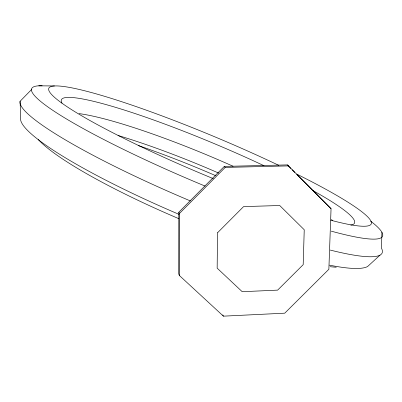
<?xml version="1.0" encoding="UTF-8"?>
<svg xmlns="http://www.w3.org/2000/svg" width="402" height="402" viewBox="0 0 402 402"><rect width="100%" height="100%" fill="white"/><g stroke="black" fill="none" stroke-linecap="round" stroke-linejoin="round"><path stroke-width="0.6" d="M178.815 212.226L178.734 273.958L179.367 275.491L223.422 316.158L284.742 313.178L328.866 269.28L331.052 208.703L287.4 164.905L224.301 166.413L178.815 212.226L179.463 213.462L179.367 275.491M381.9 232.276L381.498 248.21A196.297 26.401 22.8 0 1 330.258 250.079M179.001 214.341A189.382 28.336 22.8 0 1 20.668 117.907L20.1 101.264L31.798 89.289M179.463 213.462L225.18 167.423L288.586 165.895M380.011 255.154L367.654 266.471A189.382 28.336 22.8 0 1 329.509 265.159M38.763 85.842L54.476 85.938M331.052 208.703L297.088 174.669M287.4 164.905L290.922 168.458M292.244 169.79L294.882 172.453M224.301 166.413L225.18 167.423M222.793 314.877L223.422 316.158M190.362 200.92A196.297 26.401 22.8 0 1 20.1 101.264M370.714 221.195A190.211 22.623 22.8 0 1 331.288 231.165M205.126 186.096A190.211 22.623 22.8 0 1 42.2 85.792M296.646 174.056A174.729 19.608 22.8 0 1 330.891 220.256M213.311 178.654A174.729 19.608 22.8 0 1 52.381 86.209A174.729 19.608 22.8 0 1 278.782 165.348M313.017 190.623A159.061 18.814 22.8 0 1 350.775 225.155M62.024 103.173A159.061 18.814 22.8 0 1 263.998 165.709M336.253 267.209A173.659 27.004 22.8 0 1 330.158 266.697M178.845 218.678A173.659 27.004 22.8 0 1 38.195 139.449M138.203 145.509A173.659 27.004 22.8 0 1 215.959 175.785M79.038 113.615A152.343 20.331 22.8 0 1 233.075 166.247M331.318 219.502A152.343 20.331 22.8 0 1 332.7 220.592M118.072 135.494A158.378 23.567 22.8 0 1 218.723 173.096M217.522 232.778L217.16 268.159L242.215 291.706L277.646 290.123L303.188 264.667L304.239 229.763L279.707 205.512L243.582 206.618L217.522 232.778"/></g></svg>
